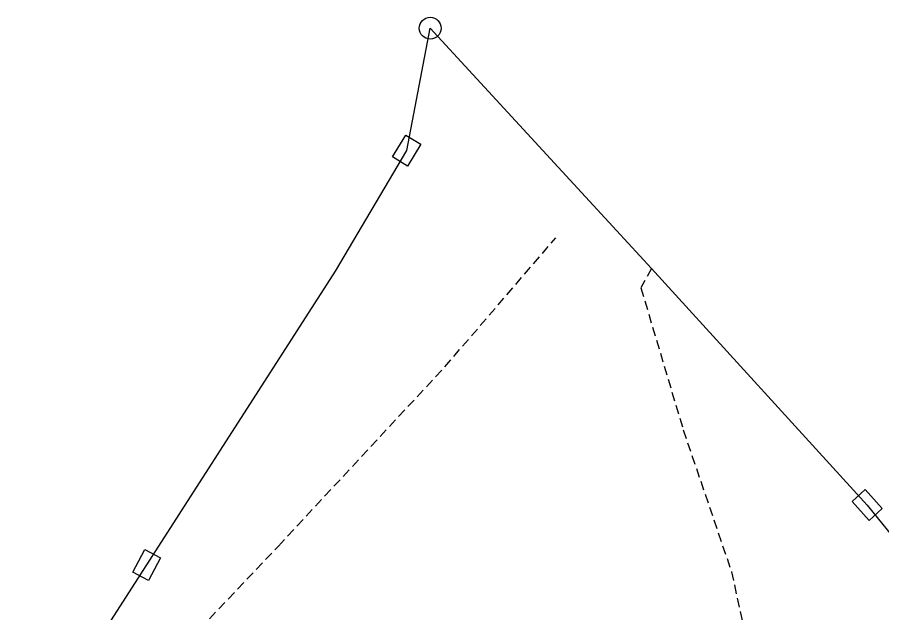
# Model space of a CAD drawing. Header units: metres. Extents: x 322986 to 329400, y 1832749 to 1836820.
# Drawn here: x 326124.6 to 326602.2, y 1835807.1 to 1836136.1 of the extents above; entities that cross this region are included whole.
import ezdxf

# ---------------------------------------------------------------- set-up
doc = ezdxf.new("R2010")
doc.units = ezdxf.units.M
doc.header["$MEASUREMENT"] = 0
doc.linetypes.add('DASHED', pattern=[0.75, 0.5, -0.25])
doc.layers.add('LINE_FOOTPATH', color=1, linetype='DASHED')
doc.layers.add('V_BOUND_LINE', color=7, linetype='Continuous')

msp = doc.modelspace()

# ---------------------------------------------------------------- linework, layer by layer
for points in [[(326347.34, 1836066.05), (326339.97, 1836054.04), (326331.67, 1836059.14), (326339.03, 1836071.14)], [(326594.73, 1835858.56), (326585.23, 1835868.96), (326592.43, 1835875.53), (326601.92, 1835865.12)], [(326203.65, 1835837.86), (326197.03, 1835825.43), (326188.43, 1835830.01), (326195.05, 1835842.44)]]:
    msp.add_lwpolyline(points, close=True)
msp.add_circle((326352.48, 1836130.05), 6.03)
at = {"layer": 'LINE_FOOTPATH', "ltscale": 10}
for p, q in [((326360.55, 1835943.26), (326421.77, 1836014.44)), ((326474.49, 1835997.52), (326468.77, 1835986.78)), ((326468.77, 1835986.78), (326492.08, 1835908.5)), ((326268.67, 1835844.38), (326360.55, 1835943.26)), ((326492.08, 1835908.5), (326518.73, 1835830.25)), ((326199.63, 1835771.64), (326268.67, 1835844.38)), ((326518.73, 1835830.25), (326527, 1835792.01))]:
    msp.add_line(p, q, dxfattribs=at)
at = {"layer": 'V_BOUND_LINE'}
for p, q in [((326339.5, 1836062.59), (326352.48, 1836130.05)), ((326352.48, 1836130.05), (326455.28, 1836018.56)), ((326300.15, 1835996.02), (326339.5, 1836062.59)), ((326455.28, 1836018.56), (326474.49, 1835997.52)), ((326124.61, 1835722.73), (326300.15, 1835996.02)), ((326474.49, 1835997.52), (326593.58, 1835867.04)), ((326593.58, 1835867.04), (326728.17, 1835699.47))]:
    msp.add_line(p, q, dxfattribs=at)

doc.saveas('drawing.dxf')
